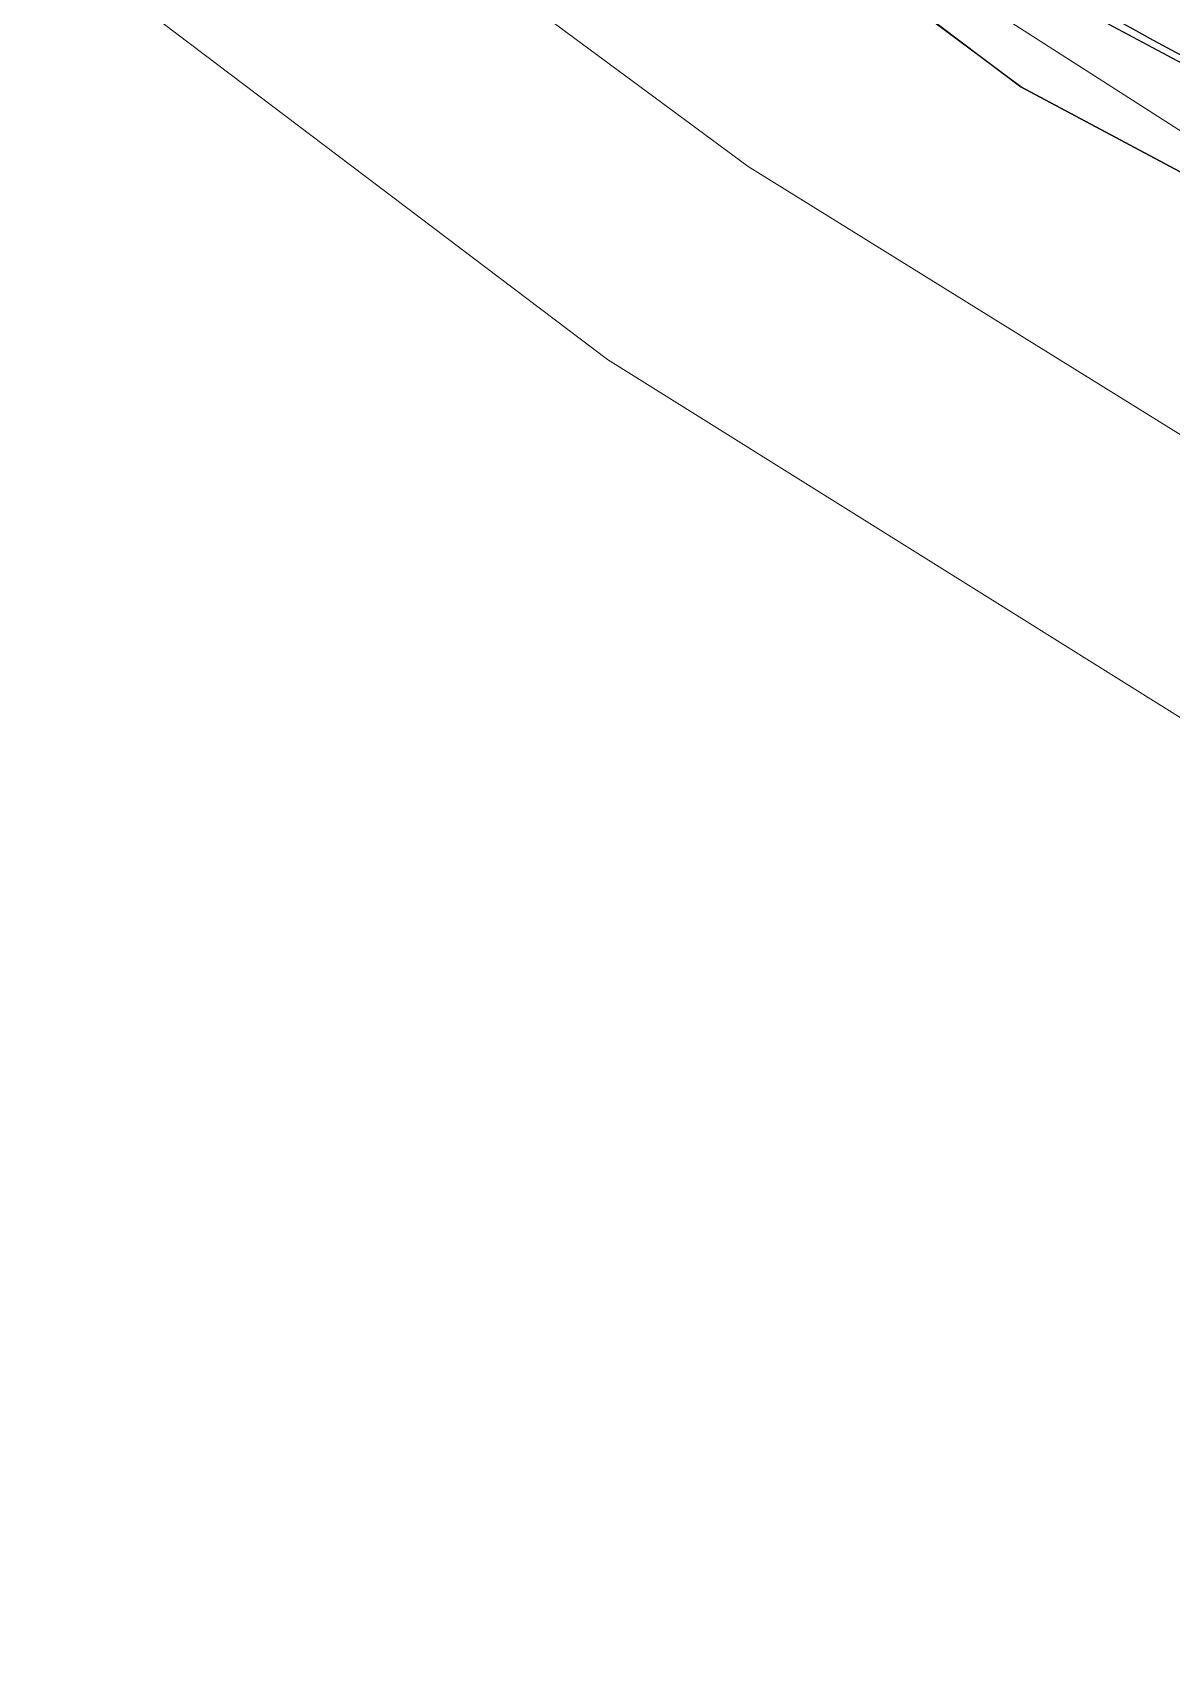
# Model space of a CAD drawing. Header units: metres. Extents: x 507606 to 508087, y 6966978 to 6967359.
# Drawn here: x 507854.82 to 507872.48, y 6967040.19 to 6967065.31 of the extents above; entities that cross this region are included whole.
import ezdxf

# ---------------------------------------------------------------- set-up
doc = ezdxf.new("R2010")
doc.units = ezdxf.units.M
doc.linetypes.add('ISO-DASHED2', pattern=[6, 4, -2])
for name, color, linetype in [('CON_EX. MIN', 253, 'ISO-DASHED2'), ('mga2020bdy', 252, 'Continuous'), ('mga2020DR_UNLINED', 252, 'Continuous')]:
    doc.layers.add(name, color=color, linetype=linetype)
doc.layers.add('D_UG_PIPES', color=142, linetype='EXIST_SWD', lineweight=0)
doc.styles.get("Standard").update_dxf_attribs({"font": 'ARIALN.TTF'})
doc.linetypes.add('EXIST_SWD', pattern='A,5,-2.5,5,-2,["SWD",Standard,S=2.5,R=0,X=0,Y=-1.25],-8,5,-2.5,5,-2.5', length=37.5)

# ---------------------------------------------------------------- blocks, each defined once
blk = doc.blocks.new('XE_SURVEY')
at = {"layer": 'D_UG_PIPES', "flags": 128}
for points in [[(507908.319, 6967041.023), (507901.156, 6967044.393), (507883.532, 6967052.311), (507865.913, 6967063.234), (507849.428, 6967075.402), (507831.886, 6967089.689), (507819.758, 6967102.605), (507806.403, 6967117.23), (507792.952, 6967131.789), (507779.254, 6967146.506), (507765.695, 6967161.128), (507752.359, 6967175.722), (507738.578, 6967190.613), (507734.186, 6967195.231)], [(507730.39, 6967192.149), (507734.956, 6967187.093), (507748.424, 6967172.325), (507762.335, 6967157.828), (507776.089, 6967143.52), (507789.792, 6967128.719), (507803.398, 6967114.121), (507817.013, 6967099.51), (507829.191, 6967086.966), (507847.66, 6967072.393), (507863.731, 6967060.243), (507881.366, 6967049.225), (507899.904, 6967040.191)], [(507768.759, 6967163.807), (507782.55, 6967149.274), (507796.255, 6967134.593), (507809.724, 6967120.162), (507823.467, 6967105.637), (507835.978, 6967092.724), (507852.924, 6967078.553), (507868.827, 6967066.212), (507885.411, 6967055.6), (507902.91, 6967047.634), (507908.977, 6967044.532)]]:
    blk.add_lwpolyline(points, dxfattribs=at)
at = {"layer": 'mga2020bdy'}
blk.add_polyline3d([(507930.838, 6967057.836, 2.66), (507915.488, 6967050.24, 2.596), (507903.498, 6967048.557, 2.542), (507893.762, 6967051.462, 2.434), (507887.548, 6967055.187, 2.548), (507870.142, 6967064.468, 2.562), (507855.02, 6967075.71, 2.622), (507843.867, 6967084.849, 2.546), (507836.245, 6967091.495, 2.659), (507828.052, 6967099.593, 2.613), (507822.89, 6967104.75, 2.549), (507815.036, 6967113.788, 2.686), (507807.592, 6967120.707, 2.696), (507798.204, 6967130.642, 2.706), (507791.744, 6967137.916, 2.836), (507781.885, 6967148.136, 2.841)], dxfattribs=at)
at = {"layer": 'mga2020DR_UNLINED'}
for points in [[(507719.655, 6967221.477, 3.001), (507726.83, 6967211.173, 2.942), (507733.314, 6967202.941, 2.908), (507742.556, 6967192.306, 2.95), (507748.036, 6967186.574, 2.922), (507759.449, 6967174.233, 2.823), (507766.835, 6967165.905, 2.91), (507776.754, 6967155.916, 2.926), (507782.976, 6967149.165, 2.841), (507792.845, 6967138.935, 2.836), (507799.31, 6967131.655, 2.706), (507808.649, 6967121.772, 2.696), (507816.116, 6967114.832, 2.686), (507823.987, 6967105.773, 2.549), (507829.108, 6967100.656, 2.613), (507837.266, 6967092.595, 2.659), (507844.835, 6967085.994, 2.546), (507855.938, 6967076.896, 2.622), (507862.665, 6967071.986, 2.527), (507870.951, 6967065.735, 2.562), (507888.287, 6967056.493, 2.548), (507894.371, 6967052.844, 2.434), (507903.927, 6967049.994, 2.542)], [(507718.425, 6967220.62, 3.001), (507725.624, 6967210.28, 2.942), (507732.158, 6967201.984, 2.908), (507741.448, 6967191.296, 2.95), (507746.943, 6967185.547, 2.922), (507758.338, 6967173.226, 2.823), (507765.741, 6967164.879, 2.91), (507775.67, 6967154.879, 2.926), (507781.885, 6967148.136, 2.841), (507791.744, 6967137.916, 2.836), (507798.204, 6967130.642, 2.706), (507807.592, 6967120.707, 2.696), (507815.036, 6967113.788, 2.686), (507822.89, 6967104.75, 2.549), (507828.052, 6967099.593, 2.613), (507836.245, 6967091.495, 2.659), (507843.867, 6967084.849, 2.546), (507855.02, 6967075.71, 2.622), (507861.771, 6967070.782, 2.527), (507870.142, 6967064.468, 2.562), (507887.548, 6967055.187, 2.548), (507893.762, 6967051.462, 2.434), (507903.498, 6967048.557, 2.542)]]:
    blk.add_polyline3d(points, dxfattribs=at)
blk = doc.blocks.new('XE_CONTOURS EXIST_1')
at = {"layer": 'CON_EX. MIN', "color": 253, "linetype": 'ISO-DASHED2', "lineweight": -3, "elevation": 2.6, "flags": 128}
blk.add_lwpolyline([(507856.787, 6967074.38), (507856.774, 6967074.389), (507856.718, 6967074.425), (507856.605, 6967074.5), (507856.514, 6967074.585), (507856.617, 6967074.739), (507856.852, 6967075.041), (507857.096, 6967075.344), (507857.223, 6967075.502), (507857.322, 6967075.654), (507857.426, 6967075.776), (507857.633, 6967075.65), (507858.159, 6967075.307), (507858.911, 6967074.809), (507859.798, 6967074.217), (507860.727, 6967073.593), (507861.606, 6967072.999), (507862.341, 6967072.495), (507862.842, 6967072.145), (507863.359, 6967071.758), (507864.213, 6967071.104), (507865.298, 6967070.266), (507866.509, 6967069.328), (507867.74, 6967068.371), (507868.884, 6967067.481), (507869.836, 6967066.739), (507870.491, 6967066.228), (507870.742, 6967066.033), (507870.868, 6967065.942), (507870.996, 6967065.854), (507871.172, 6967065.755), (507871.531, 6967065.556), (507871.922, 6967065.34), (507872.193, 6967065.192), (507872.551, 6967065.001), (507873.448, 6967064.525), (507874.775, 6967063.822), (507876.424, 6967062.948), (507878.286, 6967061.96), (507880.255, 6967060.916), (507882.221, 6967059.874), (507884.077, 6967058.89), (507885.715, 6967058.022), (507887.026, 6967057.327), (507887.902, 6967056.862), (507888.236, 6967056.685), (507888.412, 6967056.589), (507888.65, 6967056.458), (507888.826, 6967056.362), (507889.067, 6967056.229), (507889.644, 6967055.91), (507890.462, 6967055.46), (507891.423, 6967054.935), (507892.431, 6967054.391), (507893.388, 6967053.883), (507894.198, 6967053.468), (507894.762, 6967053.199), (507895.341, 6967052.979), (507896.273, 6967052.654), (507897.448, 6967052.259), (507898.753, 6967051.828), (507900.077, 6967051.396), (507901.309, 6967050.998), (507902.337, 6967050.667), (507903.049, 6967050.439), (507903.334, 6967050.347), (507903.511, 6967050.285), (507903.748, 6967050.203), (507903.919, 6967050.149), (507904.096, 6967050.132), (507904.332, 6967050.113), (507904.469, 6967050.075), (507904.411, 6967049.863), (507904.256, 6967049.441), (507904.11, 6967049.011), (507904.08, 6967048.772), (507904.387, 6967048.785), (507905.179, 6967048.871), (507906.341, 6967049.014), (507907.758, 6967049.197), (507909.314, 6967049.403), (507910.894, 6967049.615), (507912.383, 6967049.818), (507913.665, 6967049.993), (507914.625, 6967050.124), (507915.147, 6967050.194)], dxfattribs=at)

msp = doc.modelspace()

# ---------------------------------------------------------------- block references
msp.add_blockref('XE_SURVEY', (0, 0))

# ---------------------------------------------------------------- next in the draw order: block references
msp.add_blockref('XE_CONTOURS EXIST_1', (0, 0))

doc.saveas('drawing.dxf')
